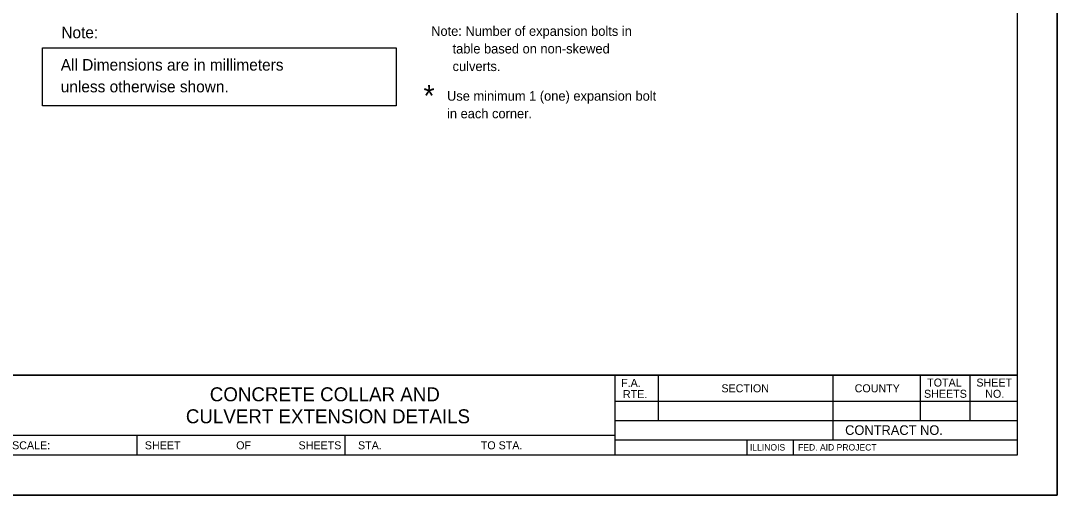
# Model space of a CAD drawing. Extents: x 53821 to 55221, y 43104 to 43593.
# Drawn here: x 54241.8 to 54500.8, y 43103.6 to 43222.2 of the extents above; entities that cross this region are included whole.
import ezdxf

# ---------------------------------------------------------------- set-up
doc = ezdxf.new("R2010")
doc.units = 0
for name, color, linetype in [('Design_EX_Roadway Notes', 7, 'Continuous'), ('Level 48', 7, 'Continuous'), ('Sheets_50 Reference Boundary', 7, 'Continuous'), ('Sheets_General Details', 7, 'Continuous'), ('Sheets_Printer Plotting Border', 7, 'Continuous')]:
    doc.layers.add(name, color=color, linetype=linetype)

msp = doc.modelspace()

# ---------------------------------------------------------------- linework, layer by layer
at = {"layer": 'Level 48'}
msp.add_lwpolyline([(53820.81, 43543.6), (54500.81, 43543.6), (54500.81, 43103.6), (53820.81, 43103.6)], close=True, dxfattribs=at)
at = {"layer": 'Sheets_50 Reference Boundary'}
msp.add_lwpolyline([(53860.81, 43533.6), (54490.81, 43533.6), (54490.81, 43133.6), (53860.81, 43133.6)], close=True, dxfattribs=at)
at = {"layer": 'Sheets_General Details'}
for p, q in [((54500.81, 43103.6), (54500.81, 43543.6)), ((53860.81, 43133.6), (54490.81, 43133.6)), ((54390.3, 43133.6), (54390.3, 43113.6)), ((54401.1, 43133.6), (54401.1, 43122.3)), ((54444.7, 43133.6), (54444.7, 43117.5)), ((54466.54, 43133.6), (54466.54, 43122.3)), ((54478.96, 43133.6), (54478.96, 43122.3)), ((54390.3, 43127.1), (54490.81, 43127.1)), ((54390.3, 43122.3), (54490.81, 43122.3)), ((54236.3, 43118.6), (54390.3, 43118.6)), ((54270.81, 43118.6), (54270.81, 43113.6)), ((54322.81, 43118.6), (54322.81, 43113.6)), ((54390.3, 43117.5), (54490.81, 43117.5)), ((54423.24, 43117.5), (54423.24, 43113.6)), ((54434.84, 43117.5), (54434.84, 43113.6)), ((54500.81, 43103.6), (53820.81, 43103.6))]:
    msp.add_line(p, q, dxfattribs=at)
for points in [[(53860.81, 43533.6), (54490.81, 43533.6), (54490.81, 43113.6), (53860.81, 43113.6)], [(54335.67, 43200.97), (54247.31, 43200.97), (54247.31, 43215.44), (54335.67, 43215.44)]]:
    msp.add_lwpolyline(points, close=True, dxfattribs=at)
at = {"layer": 'Sheets_Printer Plotting Border'}
msp.add_lwpolyline([(53820.81, 43103.6), (54500.81, 43103.6), (54500.81, 43543.6), (53820.81, 43543.6)], close=True, dxfattribs=at)

# ---------------------------------------------------------------- texts
at = {"layer": 'Design_EX_Roadway Notes'}
for s, height, p in [('Note: Number of expansion bolts in', 2.4, (54344.39, 43218.46)), ('      table based on non-skewed', 2.4, (54344.39, 43214.06)), ('      culverts.', 2.4, (54344.39, 43209.66)), ('*', 5.3, (54342.47, 43200.86)), ('Use minimum 1 (one) expansion bolt', 2.4, (54348.35, 43202.25)), ('in each corner.', 2.4, (54348.35, 43197.85))]:
    msp.add_text(s, height=height, dxfattribs=at).set_placement(p)
at = {"layer": 'Sheets_General Details'}
for s, height, p in [('Note:', 2.88, (54251.99, 43217.87)), ('All Dimensions are in millimeters', 2.88, (54251.85, 43209.78)), ('unless otherwise shown.', 2.88, (54251.85, 43204.34)), ('F.A.  ', 2, (54391.84, 43130.7)), ('SECTION', 2, (54416.9, 43129.35)), ('COUNTY', 2, (54450.19, 43129.35)), ('TOTAL', 2, (54468.31, 43130.78)), ('SHEET', 2, (54480.6, 43130.78)), ('CONCRETE COLLAR AND', 3.5, (54289.08, 43127.1)), ('RTE.', 2, (54392.3, 43127.9)), ('SHEETS', 2, (54467.52, 43127.98)), ('NO.', 2, (54482.81, 43127.98)), ('CULVERT EXTENSION DETAILS', 3.5, (54283.1, 43121.6)), ('CONTRACT NO.      ', 2.4, (54447.81, 43118.7)), ('SCALE:          ', 2, (54239.68, 43115.1)), ('SHEET', 2, (54272.85, 43115.1)), ('OF', 2, (54295.67, 43115.1)), ('SHEETS', 2, (54311.25, 43115.1)), ('STA.', 2, (54326.11, 43115.1)), ('TO STA.', 2, (54356.78, 43115.1)), ('ILLINOIS', 1.6, (54424.03, 43114.79)), ('FED. AID PROJECT', 1.6, (54436.06, 43114.79))]:
    msp.add_text(s, height=height, dxfattribs=at).set_placement(p)

doc.saveas('drawing.dxf')
